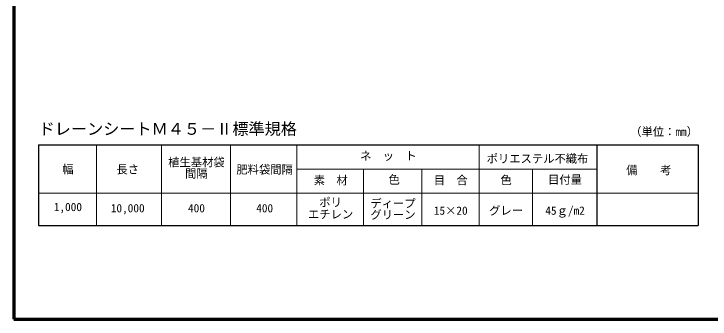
# Model space of a CAD drawing. Units: millimetres, scale not verified. Extents: x 200 to 8200, y 200 to 5838.
# Drawn here: x 200 to 4511, y 200 to 2088 of the extents above; entities that cross this region are included whole.
import ezdxf
from ezdxf.enums import TextEntityAlignment as Align

# ---------------------------------------------------------------- set-up
doc = ezdxf.new("R2010")
doc.units = ezdxf.units.MM
doc.header["$LTSCALE"] = 20
doc.layers.add('C-MTR', color=5, linetype='Continuous')
doc.layers.add('C-MTR-TXT', color=5, linetype='Continuous')
for name, color, linetype, lineweight in [('C-MTR-FRAM', 5, 'Continuous', 25), ('C-MTR-LINE', 5, 'Continuous', 13), ('C-TTL', 2, 'Continuous', 70)]:
    doc.layers.add(name, color=color, linetype=linetype, lineweight=lineweight)
doc.styles.add('ＭＳ ゴシック', font='')
doc.styles.get('ＭＳ ゴシック').set_extended_font_data('MS Gothic')

msp = doc.modelspace()

# ---------------------------------------------------------------- linework, layer by layer
at = {"layer": 'C-MTR-FRAM'}
for p, q in [((352.82, 1278.33), (352.82, 778.33)), ((352.82, 1278.33), (4436.82, 1278.33)), ((3810.79, 1278.33), (3810.79, 778.33)), ((4436.82, 1278.33), (4436.82, 778.33)), ((352.82, 778.33), (4436.82, 778.33))]:
    msp.add_line(p, q, dxfattribs=at)
at = {"layer": 'C-MTR-LINE'}
for p, q in [((710.82, 1278.33), (710.82, 778.33)), ((1113.79, 1278.33), (1113.79, 778.33)), ((1540.95, 1278.33), (1540.95, 778.33)), ((1952.82, 1278.33), (1952.82, 778.33)), ((3080.48, 1278.33), (3080.48, 778.33)), ((1952.82, 1128.33), (3810.79, 1128.33)), ((2364.29, 1128.33), (2364.29, 778.33)), ((2725.77, 1128.33), (2725.77, 778.33)), ((3411.56, 1128.33), (3411.56, 778.33)), ((352.82, 978.33), (4436.82, 978.33))]:
    msp.add_line(p, q, dxfattribs=at)
at = {"layer": 'C-TTL'}
msp.add_lwpolyline([(200, 200), (8200, 200), (8200, 5740), (200, 5740)], close=True, dxfattribs=at)

# ---------------------------------------------------------------- texts
at = {"layer": 'C-MTR', "style": 'ＭＳ ゴシック'}
msp.add_text('ドレーンシートＭ４５－Ⅱ標準規格', height=73.31, dxfattribs=at).set_placement((1152.82, 1318.33), align=Align.BOTTOM_CENTER)
at = {"layer": 'C-MTR-TXT', "style": 'ＭＳ ゴシック'}
msp.add_text('（単位：mm）', height=51.32, dxfattribs=at).set_placement((4016.82, 1318.33), align=Align.BOTTOM_LEFT)
for s, p in [('ネ\u3000ッ\u3000ト', (2519.14, 1168.33)), ('素\u3000材', (2162.03, 1017.33)), ('色', (2555.04, 1021.47)), ('目\u3000合', (2905.36, 1018.33)), ('色', (3248.13, 1018.33)), ('目付量', (3612.94, 1021.47)), ('ポリ', (2161.53, 880.98)), ('1,000', (534.23, 852.69)), ('エチレン', (2161.53, 806.98))]:
    msp.add_text(s, height=51.32, dxfattribs=at).set_placement(p, align=Align.BOTTOM_CENTER)
for s, p in [('ポリエステル不織布', (3442.76, 1192.41)), ('幅', (534.23, 1126.14)), ('長さ', (904.76, 1126.14)), ('肥料袋間隔', (1752.75, 1125.32)), ('備\u3000\u3000考', (4132.03, 1121.74)), ('10,000', (904.76, 886.2)), ('400', (1330.5, 886.2)), ('400', (1752.93, 886.2)), ('15×20', (2905.36, 871.17)), ('グレー', (3248.13, 871.17)), ('45ｇ/m2', (3613.42, 871.17))]:
    msp.add_text(s, height=51.32, dxfattribs=at).set_placement(p, align=Align.MIDDLE_CENTER)
for s, p in [('植生基材袋', (1155.5, 1196.14)), ('\u3000 間隔', (1155.5, 1126.14)), ('ディープ', (2407.8, 941.17)), ('グリーン', (2407.8, 871.17))]:
    msp.add_text(s, height=51.32, dxfattribs=at).set_placement(p, align=Align.TOP_LEFT)

doc.saveas('drawing.dxf')
